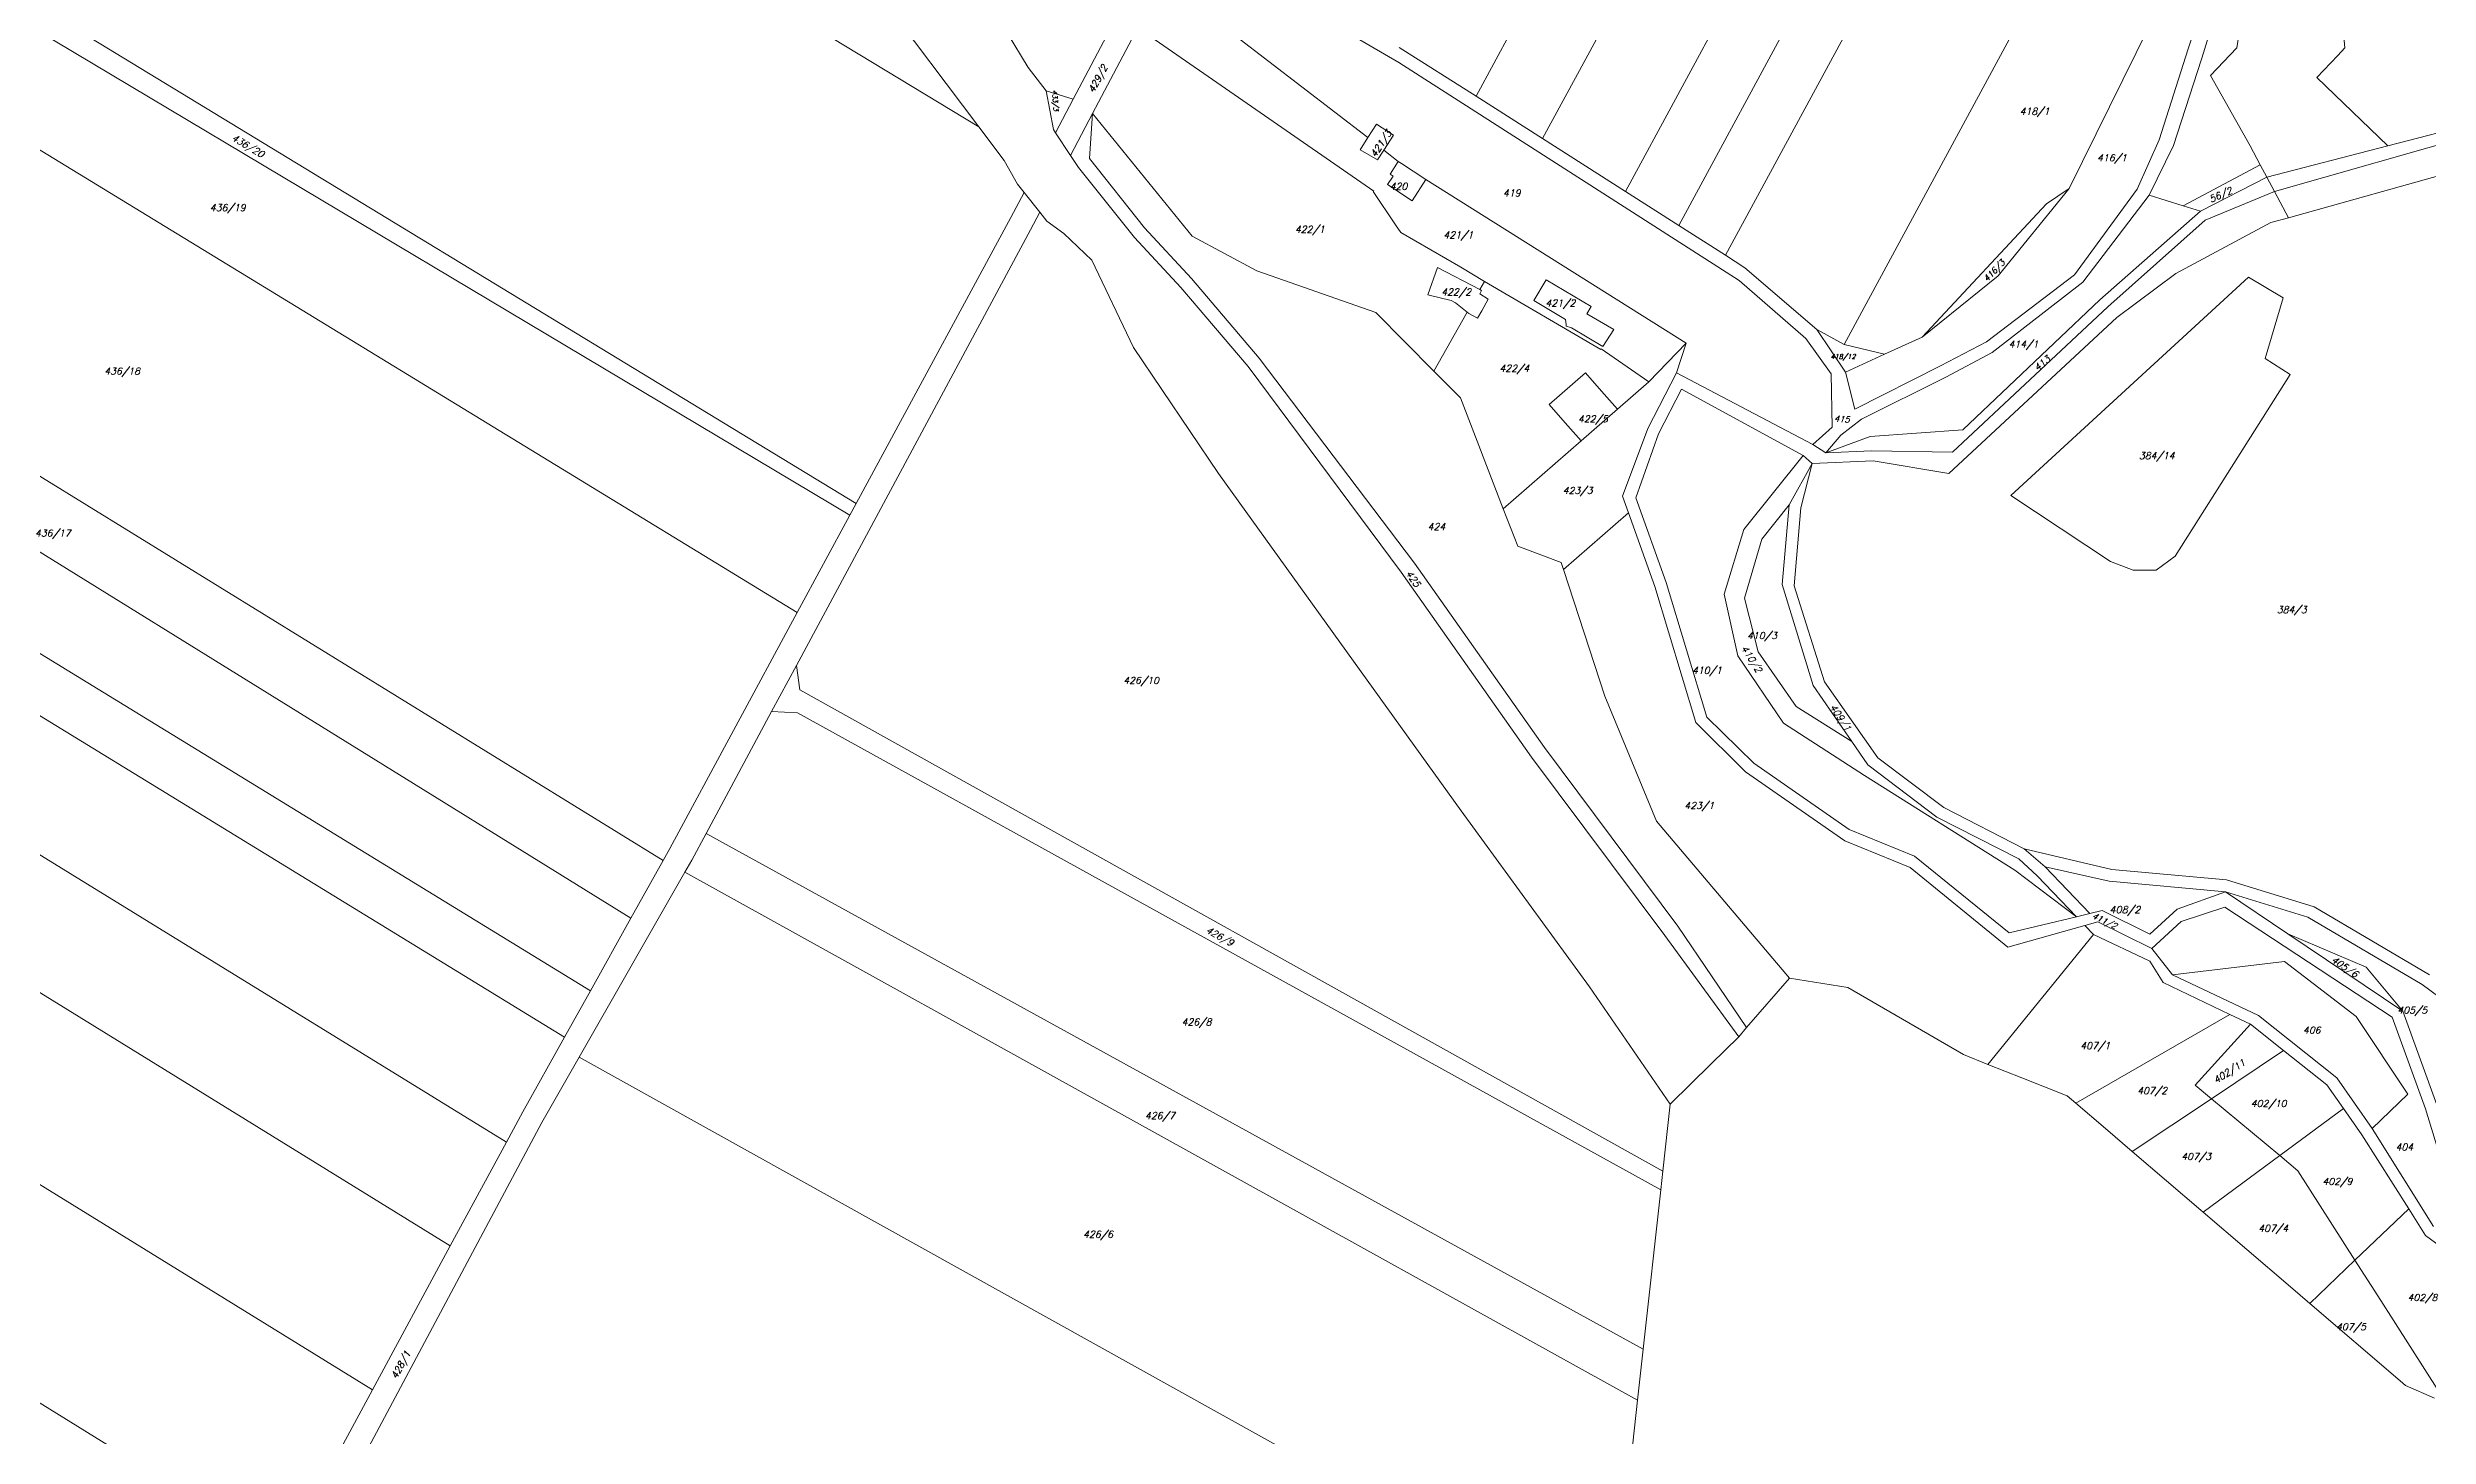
# Model space of a CAD drawing. Header units: millimetres. Extents: x -626414 to -622734, y -1174816 to -1171998.
# Drawn here: x -625482 to -624889, y -1174447 to -1174101 of the extents above; entities that cross this region are included whole.
import ezdxf
from ezdxf.enums import TextEntityAlignment as Align

# ---------------------------------------------------------------- set-up
doc = ezdxf.new("R2010")
doc.units = ezdxf.units.MM
doc.layers.add('Dobrinsko_hranice parcel', color=7, linetype='Continuous', lineweight=0)
doc.layers.add('Dobrinsko_parcelní čísla', color=7, linetype='Continuous', lineweight=0)
doc.styles.add('Style-ITALICS', font='ITALICS.shx')

msp = doc.modelspace()

# ---------------------------------------------------------------- linework, layer by layer
at = {"layer": 'Dobrinsko_hranice parcel', "color": 7, "linetype": 'Continuous', "lineweight": 13}
for p, q in [((-625030.75, -1173937.79), (-625125.8, -1174113.34)), ((-625109.24, -1174123.91), (-625018.39, -1173956.11)), ((-625001.65, -1173976.45), (-625088.61, -1174137.08)), ((-624989.46, -1173986.97), (-625075.32, -1174145.56)), ((-624978.67, -1173995.96), (-625063.69, -1174152.98)), ((-625583.06, -1174037.99), (-625281.73, -1174217.68)), ((-625249.6, -1174121.02), (-625351.99, -1174059)), ((-624975.98, -1174067.71), (-625034.18, -1174175.2)), ((-625256.7, -1174074.1), (-625237.38, -1174106.23)), ((-625145.07, -1174104.97), (-625197.83, -1174074.22)), ((-624978.09, -1174136.37), (-624947.38, -1174074.1)), ((-624948.47, -1174101.55), (-624941.61, -1174081.12)), ((-625280.18, -1174214.82), (-625488.82, -1174087.88)), ((-625249.6, -1174121.02), (-625276.17, -1174085.71)), ((-624944.65, -1174102.58), (-624938.95, -1174083.65)), ((-624936.32, -1174101.37), (-624934.8, -1174091.27)), ((-625216.33, -1174095.56), (-625226.14, -1174114.13)), ((-625221.31, -1174117.71), (-625210.06, -1174096.34)), ((-625151.29, -1174137.05), (-625210.06, -1174096.34)), ((-625152.78, -1174123.69), (-625185.61, -1174098.46)), ((-624909.5, -1174101.33), (-624910.06, -1174094.83)), ((-625232.9, -1174112), (-625237.38, -1174106.23)), ((-625060.29, -1174159.31), (-625145.07, -1174104.97)), ((-625144.99, -1174101.22), (-625125.8, -1174113.34)), ((-624955.71, -1174124.28), (-624948.47, -1174101.55)), ((-624952.14, -1174125.63), (-624945.18, -1174104.19)), ((-624945.18, -1174104.19), (-624944.65, -1174102.58)), ((-624942.89, -1174108.25), (-624936.32, -1174101.37)), ((-624916.41, -1174108.75), (-624911.23, -1174103.2)), ((-624911.23, -1174103.2), (-624909.5, -1174101.33)), ((-625294.85, -1174241.96), (-625507.22, -1174112.29)), ((-625231.06, -1174121.7), (-625232.9, -1174112)), ((-625226.14, -1174114.13), (-625232.9, -1174112)), ((-624933.03, -1174125.75), (-624942.89, -1174108.25)), ((-624898.77, -1174125.74), (-624916.41, -1174108.75)), ((-625230.55, -1174122.47), (-625226.14, -1174114.13)), ((-625226.79, -1174128.14), (-625221.31, -1174117.71)), ((-625222.1, -1174128.93), (-625221.31, -1174117.71)), ((-625196.47, -1174148.21), (-625221.31, -1174117.71)), ((-625109.24, -1174123.91), (-625125.8, -1174113.34)), ((-625243.34, -1174129.35), (-625249.6, -1174121.02)), ((-625230.55, -1174122.47), (-625231.06, -1174121.7)), ((-625226.79, -1174128.14), (-625230.55, -1174122.47)), ((-625152.78, -1174123.69), (-625150.62, -1174120.3)), ((-625088.61, -1174137.08), (-625109.24, -1174123.91)), ((-624961.21, -1174136.49), (-624955.71, -1174124.28)), ((-624926.99, -1174137.08), (-624868.12, -1174120.35)), ((-624875.67, -1174119.74), (-624898.77, -1174125.74)), ((-625239.97, -1174135.25), (-625243.34, -1174129.35)), ((-625224.83, -1174131.11), (-625226.79, -1174128.14)), ((-625208.35, -1174146.17), (-625222.1, -1174128.93)), ((-625145.2, -1174129.62), (-625148.77, -1174126.78)), ((-625145.2, -1174129.62), (-625144.4, -1174130.14)), ((-625138.33, -1174134.13), (-625144.4, -1174130.14)), ((-624958.18, -1174138.04), (-624952.14, -1174125.63)), ((-624930.52, -1174130.46), (-624933.03, -1174125.75)), ((-624898.77, -1174125.74), (-624928.87, -1174133.55)), ((-625238.31, -1174137.36), (-625239.97, -1174135.25)), ((-625210.91, -1174148.55), (-625224.83, -1174131.11)), ((-625147.85, -1174135.35), (-625146.47, -1174133.27)), ((-625141.69, -1174139.4), (-625147.85, -1174135.35)), ((-625138.33, -1174134.13), (-625141.69, -1174139.4)), ((-625073.51, -1174174.84), (-625138.33, -1174134.13)), ((-624949.72, -1174140.65), (-624930.52, -1174130.46)), ((-624928.87, -1174133.55), (-624945.37, -1174142)), ((-624928.87, -1174133.55), (-624930.52, -1174130.46)), ((-624926.99, -1174137.08), (-624928.87, -1174133.55)), ((-624881.43, -1174131.91), (-624923.5, -1174143.63)), ((-625241.67, -1174143.56), (-625238.31, -1174137.36)), ((-625238.31, -1174137.36), (-625234.45, -1174142.26)), ((-625075.32, -1174145.56), (-625088.61, -1174137.08)), ((-625014.72, -1174173.36), (-624983.78, -1174140.14)), ((-624978.09, -1174136.37), (-624995.78, -1174158.13)), ((-624983.78, -1174140.14), (-624978.09, -1174136.37)), ((-624976.76, -1174157.83), (-624961.21, -1174136.49)), ((-624974.68, -1174159.71), (-624958.18, -1174138.04)), ((-624945.37, -1174142), (-624970.44, -1174164.11)), ((-624949.72, -1174140.65), (-624958.18, -1174138.04)), ((-624945.37, -1174142), (-624949.72, -1174140.65)), ((-624944.23, -1174144.22), (-624926.99, -1174137.08)), ((-624923.5, -1174143.63), (-624926.99, -1174137.08)), ((-625295.06, -1174255.13), (-625236.79, -1174146.62)), ((-625280.18, -1174214.82), (-625241.67, -1174143.56)), ((-625236.79, -1174146.62), (-625234.45, -1174142.26)), ((-625234.45, -1174142.26), (-625232.7, -1174144.48)), ((-625232.7, -1174144.48), (-625228.46, -1174147.59)), ((-625228.46, -1174147.59), (-625221.48, -1174154.2)), ((-625196.64, -1174158.75), (-625208.35, -1174146.17)), ((-625063.69, -1174152.98), (-625075.32, -1174145.56)), ((-624968.51, -1174165.83), (-624944.23, -1174144.22)), ((-624951.52, -1174157.52), (-624927.9, -1174144.86)), ((-624923.5, -1174143.63), (-624927.9, -1174144.86)), ((-625199.31, -1174161.02), (-625210.91, -1174148.55)), ((-625180.37, -1174156.89), (-625196.47, -1174148.21)), ((-625058.84, -1174156.08), (-625063.69, -1174152.98)), ((-625221.48, -1174154.2), (-625211.15, -1174175.97)), ((-625179.79, -1174178.59), (-625196.64, -1174158.75)), ((-625150.8, -1174167.22), (-625180.37, -1174156.89)), ((-625135.45, -1174156.05), (-625124.85, -1174161.55)), ((-625124.85, -1174161.55), (-625123.68, -1174159.48)), ((-625111.44, -1174164.23), (-625108.34, -1174159.09)), ((-625043.68, -1174173.72), (-625060.29, -1174159.31)), ((-625040.96, -1174171.45), (-625058.84, -1174156.08)), ((-624995.78, -1174158.13), (-625014.72, -1174173.36)), ((-624998.68, -1174174.56), (-624976.76, -1174157.83)), ((-624997.27, -1174177.21), (-624974.68, -1174159.71)), ((-624966.25, -1174168.52), (-624951.52, -1174157.52)), ((-625182.6, -1174180.68), (-625199.31, -1174161.02)), ((-625111.44, -1174164.23), (-625103.53, -1174169.01)), ((-625007.15, -1174201.99), (-624968.51, -1174165.83)), ((-625004.58, -1174196.49), (-624970.44, -1174164.11)), ((-625136.31, -1174181.81), (-625150.8, -1174167.22)), ((-625136.31, -1174181.81), (-625128.01, -1174167.13)), ((-625127.6, -1174167.45), (-625128.01, -1174167.13)), ((-625103.53, -1174169.01), (-625103.38, -1174170.22)), ((-625033.78, -1174182.1), (-625040.96, -1174171.45)), ((-625034.18, -1174175.2), (-625040.96, -1174171.45)), ((-624966.25, -1174168.52), (-625008.09, -1174207.36)), ((-625211.15, -1174175.97), (-625189.95, -1174207.3)), ((-625082.76, -1174184.51), (-625094.64, -1174176.28)), ((-625082.76, -1174184.51), (-625073.51, -1174174.84)), ((-625073.51, -1174174.84), (-625075.89, -1174182.26)), ((-625037.36, -1174182.52), (-625043.68, -1174173.72)), ((-625024.07, -1174177.65), (-625034.18, -1174175.2)), ((-625033.78, -1174182.1), (-625024.07, -1174177.65)), ((-625024.07, -1174177.65), (-625014.72, -1174173.36)), ((-625010.11, -1174180.52), (-624998.68, -1174174.56)), ((-625008.83, -1174183.35), (-624997.27, -1174177.21)), ((-625328.27, -1174303.71), (-625527.81, -1174180.7)), ((-625144.45, -1174231.93), (-625182.6, -1174180.68)), ((-625141.18, -1174229.63), (-625179.79, -1174178.59)), ((-625129.65, -1174188.51), (-625136.31, -1174181.81)), ((-625083.07, -1174196.12), (-625075.89, -1174182.26)), ((-625075.89, -1174182.26), (-625041.93, -1174200.08)), ((-625037.12, -1174195.81), (-625037.36, -1174182.52)), ((-625031.52, -1174191.32), (-625033.78, -1174182.1)), ((-625031.52, -1174191.32), (-625010.11, -1174180.52)), ((-625029.86, -1174193.81), (-625008.83, -1174183.35)), ((-625119.04, -1174216.11), (-625129.65, -1174188.51)), ((-625094.59, -1174186.79), (-625090.6, -1174191.34)), ((-625090.6, -1174191.34), (-625082.76, -1174184.51)), ((-625080.4, -1174197.48), (-625074.69, -1174186.33)), ((-625074.69, -1174186.33), (-625044.38, -1174202.81)), ((-625336.28, -1174318.07), (-625535.12, -1174194.88)), ((-625099.65, -1174199.22), (-625103.6, -1174194.71)), ((-625099.65, -1174199.22), (-625090.6, -1174191.34)), ((-625034.94, -1174197.79), (-625029.86, -1174193.81)), ((-625119.04, -1174216.11), (-625099.65, -1174199.22)), ((-625089.38, -1174213.01), (-625083.07, -1174196.12)), ((-625086.05, -1174213.4), (-625080.4, -1174197.48)), ((-625041.93, -1174200.08), (-625037.12, -1174195.81)), ((-625041.93, -1174200.08), (-625038.69, -1174202.2)), ((-625038.69, -1174202.2), (-625034.94, -1174197.79)), ((-625038.69, -1174202.2), (-625027.68, -1174198.12)), ((-625027.68, -1174198.12), (-625004.58, -1174196.49)), ((-625129.48, -1174291.34), (-625189.95, -1174207.3)), ((-625059.1, -1174221.24), (-625044.38, -1174202.81)), ((-625042.15, -1174204.84), (-625047.8, -1174215.11)), ((-625042.15, -1174204.84), (-625044.91, -1174215.91)), ((-625044.38, -1174202.81), (-625042.15, -1174204.84)), ((-625026.93, -1174204.21), (-625042.15, -1174204.84)), ((-625038.69, -1174202.2), (-625027.32, -1174201.69)), ((-625027.32, -1174201.69), (-625007.15, -1174201.99)), ((-625026.93, -1174204.21), (-625008.09, -1174207.36)), ((-625087.88, -1174217.15), (-625089.38, -1174213.01)), ((-625294.85, -1174241.96), (-625281.73, -1174217.68)), ((-625281.73, -1174217.68), (-625280.18, -1174214.82)), ((-625115.44, -1174225.44), (-625119.04, -1174216.11)), ((-625104.07, -1174231.25), (-625087.88, -1174217.15)), ((-625081.26, -1174235.47), (-625087.88, -1174217.15)), ((-625078.44, -1174234.45), (-625086.05, -1174213.4)), ((-625047.8, -1174215.11), (-625054.65, -1174223.66)), ((-625049.58, -1174235.01), (-625047.8, -1174215.11)), ((-625044.91, -1174215.91), (-625046.6, -1174235.28)), ((-625064, -1174237.42), (-625059.1, -1174221.24)), ((-625054.65, -1174223.66), (-625058.94, -1174238.41)), ((-625352.82, -1174347.73), (-625548.61, -1174227.8)), ((-625108.78, -1174275.58), (-625141.18, -1174229.63)), ((-625104.64, -1174229.52), (-625115.44, -1174225.44)), ((-625104.07, -1174231.25), (-625104.64, -1174229.52)), ((-625111.99, -1174277.97), (-625144.45, -1174231.93)), ((-625093.77, -1174262.8), (-625104.07, -1174231.25)), ((-625071.04, -1174269.38), (-625081.26, -1174235.47)), ((-625068.31, -1174268.03), (-625078.44, -1174234.45)), ((-625041.86, -1174260.13), (-625049.58, -1174235.01)), ((-625046.6, -1174235.28), (-625039, -1174259.25)), ((-625326.58, -1174300.68), (-625294.85, -1174241.96)), ((-625060.63, -1174252.75), (-625064, -1174237.42)), ((-625058.94, -1174238.41), (-625055.57, -1174251.75)), ((-625049.28, -1174269.49), (-625060.63, -1174252.75)), ((-625055.57, -1174251.75), (-625046.06, -1174265.38)), ((-625367.25, -1174373.81), (-625556.59, -1174257.31)), ((-625301.23, -1174266.62), (-625295.06, -1174255.13)), ((-625294.19, -1174261.24), (-625295.06, -1174255.13)), ((-625032.22, -1174274.1), (-625041.86, -1174260.13)), ((-625039, -1174259.25), (-625025.77, -1174278.16)), ((-625317.53, -1174296.98), (-625301.23, -1174266.62)), ((-625294.8, -1174266.92), (-625301.23, -1174266.62)), ((-625079.31, -1174381.06), (-625294.19, -1174261.24)), ((-625080.88, -1174293.89), (-625093.77, -1174262.8)), ((-625046.06, -1174265.38), (-625032.22, -1174274.1)), ((-625079.82, -1174385.76), (-625294.8, -1174266.92)), ((-625058.74, -1174281.6), (-625071.04, -1174269.38)), ((-625056.64, -1174279.46), (-625068.31, -1174268.03)), ((-625029.05, -1174282.55), (-625049.28, -1174269.49)), ((-625078.8, -1174322.41), (-625111.99, -1174277.97)), ((-625075.59, -1174320.02), (-625108.78, -1174275.58)), ((-625028.24, -1174279.86), (-625032.22, -1174274.1)), ((-625025.77, -1174278.16), (-625009.28, -1174290.5)), ((-625034, -1174298.78), (-625058.74, -1174281.6)), ((-625032.86, -1174296), (-625056.64, -1174279.46)), ((-624991.64, -1174306.1), (-625029.05, -1174282.55)), ((-625011.1, -1174292.89), (-625028.24, -1174279.86)), ((-625381.25, -1174399.67), (-625555.97, -1174291.94)), ((-625097.55, -1174335.14), (-625129.48, -1174291.34)), ((-625047.77, -1174333.04), (-625080.88, -1174293.89)), ((-625016.59, -1174302.64), (-625032.86, -1174296)), ((-624990.65, -1174303.33), (-625011.1, -1174292.89)), ((-625009.28, -1174290.5), (-624989.33, -1174300.78)), ((-625328.27, -1174303.71), (-625326.58, -1174300.68)), ((-625321.11, -1174303.64), (-625317.53, -1174296.98)), ((-625317.53, -1174296.98), (-625084.2, -1174425.44)), ((-625017.72, -1174305.42), (-625034, -1174298.78)), ((-624989.33, -1174300.78), (-624967.5, -1174305.93)), ((-624984.11, -1174305.29), (-624989.33, -1174300.78)), ((-625349.19, -1174352.67), (-625322.83, -1174306.65)), ((-625336.28, -1174318.07), (-625328.27, -1174303.71)), ((-625322.83, -1174306.65), (-625321.11, -1174303.64)), ((-625085.59, -1174438.06), (-625322.83, -1174306.65)), ((-624993.36, -1174325.31), (-625017.72, -1174305.42)), ((-624993.02, -1174321.72), (-625016.59, -1174302.64)), ((-624976.31, -1174317.72), (-624991.64, -1174306.1)), ((-624986.07, -1174307.56), (-624990.65, -1174303.33)), ((-624976.31, -1174317.72), (-624986.07, -1174307.56)), ((-624972.94, -1174316.91), (-624984.11, -1174305.29)), ((-624968.15, -1174308.85), (-624984.11, -1174305.29)), ((-624967.5, -1174305.93), (-624938.91, -1174308.56)), ((-624939.19, -1174311.54), (-624968.15, -1174308.85)), ((-624939.19, -1174311.54), (-624951.23, -1174315.86)), ((-624923.68, -1174321.97), (-624939.19, -1174311.54)), ((-624918.65, -1174317.83), (-624939.19, -1174311.54)), ((-624938.91, -1174308.56), (-624917.13, -1174315.24)), ((-625346.38, -1174336.18), (-625336.28, -1174318.07)), ((-624974.23, -1174319.89), (-624993.36, -1174325.31)), ((-624976.31, -1174317.72), (-624993.02, -1174321.72)), ((-624972.94, -1174316.91), (-624976.31, -1174317.72)), ((-624974.23, -1174319.89), (-624970.96, -1174318.97)), ((-624972.08, -1174322.13), (-624974.23, -1174319.89)), ((-624969.9, -1174316.18), (-624972.94, -1174316.91)), ((-624970.96, -1174318.97), (-624957.55, -1174325.64)), ((-624958, -1174322.06), (-624969.9, -1174316.18)), ((-624951.23, -1174315.86), (-624958, -1174322.06)), ((-624957.55, -1174325.64), (-624950.24, -1174318.9)), ((-624950.24, -1174318.9), (-624939.34, -1174315.34)), ((-624939.34, -1174315.34), (-624897.67, -1174342.75)), ((-624890.16, -1174334.58), (-624918.65, -1174317.83)), ((-624888.37, -1174332.16), (-624917.13, -1174315.24)), ((-625060.4, -1174347.58), (-625078.8, -1174322.41)), ((-625058.44, -1174345.31), (-625075.59, -1174320.02)), ((-624998.37, -1174354.47), (-624972.08, -1174322.13)), ((-624957.99, -1174328.77), (-624972.08, -1174322.13)), ((-624957.55, -1174325.64), (-624952.35, -1174332.21)), ((-624904.16, -1174330.24), (-624923.68, -1174321.97)), ((-624895.02, -1174341.25), (-624923.68, -1174321.97)), ((-625400.66, -1174435.54), (-625576.21, -1174327.13)), ((-624954.7, -1174334.07), (-624957.99, -1174328.77)), ((-624924.52, -1174328.86), (-624952.35, -1174332.21)), ((-624906.64, -1174342.59), (-624924.52, -1174328.86)), ((-624895.02, -1174341.25), (-624904.16, -1174330.24)), ((-625352.82, -1174347.73), (-625346.38, -1174336.18)), ((-625077.47, -1174364.41), (-625097.55, -1174335.14)), ((-625047.77, -1174333.04), (-625058.44, -1174345.31)), ((-625033.23, -1174335.33), (-625047.77, -1174333.04)), ((-625004.46, -1174352.05), (-625033.23, -1174335.33)), ((-624938.1, -1174342.04), (-624954.7, -1174334.07)), ((-624952.35, -1174332.21), (-624930.95, -1174342.27)), ((-624881.89, -1174340.69), (-624890.16, -1174334.58)), ((-624938.1, -1174342.04), (-624976.45, -1174364.17)), ((-624932.97, -1174344.5), (-624938.1, -1174342.04)), ((-624930.95, -1174342.27), (-624911.49, -1174357.86)), ((-624893.77, -1174361.9), (-624906.64, -1174342.59)), ((-624897.67, -1174342.75), (-624889.34, -1174365.55)), ((-624886.52, -1174364.52), (-624895.02, -1174341.25)), ((-625363.18, -1174366.3), (-625352.82, -1174347.73)), ((-625060.4, -1174347.58), (-625067.28, -1174354.36)), ((-625058.44, -1174345.31), (-625060.4, -1174347.58)), ((-624946.73, -1174359.66), (-624932.97, -1174344.5)), ((-624932.97, -1174344.5), (-624924.7, -1174351.05)), ((-625358.5, -1174368.93), (-625349.19, -1174352.67)), ((-625349.19, -1174352.67), (-625112.12, -1174484.5)), ((-625067.28, -1174354.36), (-625077.47, -1174364.41)), ((-624998.37, -1174354.47), (-625004.46, -1174352.05)), ((-624989.9, -1174357.84), (-624998.37, -1174354.47)), ((-624924.7, -1174351.05), (-624942.69, -1174363.02)), ((-624924.7, -1174351.05), (-624913.94, -1174359.58)), ((-624978.6, -1174362.33), (-624989.9, -1174357.84)), ((-624942.69, -1174363.02), (-624946.73, -1174359.66)), ((-624913.94, -1174359.58), (-624909.8, -1174365.47)), ((-624911.49, -1174357.86), (-624902.65, -1174370.44)), ((-625422.74, -1174476.33), (-625607.79, -1174362.04)), ((-625367.25, -1174373.81), (-625363.18, -1174366.3)), ((-625077.47, -1174364.41), (-625079.31, -1174381.06)), ((-624976.45, -1174364.17), (-624978.6, -1174362.33)), ((-624969.08, -1174370.47), (-624976.45, -1174364.17)), ((-624942.69, -1174363.02), (-624962.43, -1174376.16)), ((-624925.66, -1174377.2), (-624942.69, -1174363.02)), ((-624909.8, -1174365.47), (-624925.66, -1174377.2)), ((-624909.8, -1174365.47), (-624905.19, -1174372.04)), ((-624902.65, -1174370.44), (-624893.77, -1174361.9)), ((-624889.34, -1174365.55), (-624882.15, -1174389.19)), ((-625404.31, -1174454.84), (-625358.5, -1174368.93)), ((-624962.43, -1174376.16), (-624969.08, -1174370.47)), ((-624905.19, -1174372.04), (-624893.55, -1174390.47)), ((-624902.65, -1174370.44), (-624887.35, -1174394.87)), ((-625381.25, -1174399.67), (-625367.25, -1174373.81)), ((-624962.43, -1174376.16), (-624945.36, -1174390.77)), ((-624925.66, -1174377.2), (-624944.74, -1174391.3)), ((-624921.15, -1174380.96), (-624925.66, -1174377.2)), ((-625079.31, -1174381.06), (-625079.82, -1174385.76)), ((-624906.93, -1174403.25), (-624921.15, -1174380.96)), ((-625079.82, -1174385.76), (-625084.2, -1174425.44)), ((-624945.36, -1174390.77), (-624944.74, -1174391.3)), ((-624893.55, -1174390.47), (-624906.93, -1174403.25)), ((-624893.55, -1174390.47), (-624889.37, -1174397.09)), ((-624923, -1174409.89), (-624944.74, -1174391.3)), ((-625400.66, -1174435.54), (-625381.25, -1174399.67)), ((-624889.37, -1174397.09), (-624866.17, -1174414.21)), ((-624906.93, -1174403.25), (-624918.19, -1174414.01)), ((-624900.52, -1174413.29), (-624906.93, -1174403.25)), ((-624918.19, -1174414.01), (-624923, -1174409.89)), ((-624918.19, -1174414.01), (-624895.68, -1174433.27)), ((-624885.88, -1174436.23), (-624900.52, -1174413.29)), ((-625084.2, -1174425.44), (-625085.59, -1174438.06)), ((-625422.74, -1174476.33), (-625400.66, -1174435.54)), ((-625085.59, -1174438.06), (-625088, -1174459.91)), ((-624895.68, -1174433.27), (-624894.31, -1174434.44)), ((-624887.09, -1174437.58), (-624894.31, -1174434.44))]:
    msp.add_line(p, q, dxfattribs=at)
at = {"layer": 'Dobrinsko_hranice parcel', "color": 7, "linetype": 'Continuous', "lineweight": 13, "flags": 128}
for points in [[(-625148.77, -1174126.78), (-625150.34, -1174129.23), (-625154.71, -1174126.71), (-625152.78, -1174123.69)], [(-625150.62, -1174120.3), (-625146.4, -1174123.08), (-625148.77, -1174126.78)], [(-625146.47, -1174133.27), (-625147.23, -1174132.78), (-625145.2, -1174129.62)], [(-625151.29, -1174137.05), (-625151.4, -1174137.11), (-625145.84, -1174145.42), (-625144.56, -1174147.29), (-625129.64, -1174155.99), (-625123.68, -1174159.48)], [(-625648.04, -1174155.22), (-625541.92, -1174216.41), (-625346.38, -1174336.18)], [(-625128.01, -1174167.13), (-625130.91, -1174164.84), (-625132.05, -1174164.22), (-625137.79, -1174162.86), (-625135.45, -1174156.05)], [(-625123.68, -1174159.48), (-625094.74, -1174176.45), (-625094.64, -1174176.28)], [(-625102.31, -1174170.96), (-625102.02, -1174171.05), (-625094.2, -1174175.68), (-625091.5, -1174171.47), (-625098.21, -1174167.6), (-625097.13, -1174165.73), (-625108.34, -1174159.09)], [(-624992.66, -1174212.83), (-624933.46, -1174158.4), (-624924.79, -1174163.6), (-624929.33, -1174178.68), (-624923.05, -1174182.68), (-624951.75, -1174227.92), (-624956.42, -1174231.39), (-624962.14, -1174231.38), (-624967.81, -1174229.21), (-624992.66, -1174212.83)], [(-625124.85, -1174161.55), (-625124.47, -1174161.75), (-625124.88, -1174162.55)], [(-625124.88, -1174162.55), (-625122.82, -1174163.96), (-625124.41, -1174166.83)], [(-625124.41, -1174166.83), (-625125.42, -1174168.63), (-625127.6, -1174167.45)], [(-625103.38, -1174170.22), (-625103.33, -1174170.65), (-625102.31, -1174170.96)], [(-625103.6, -1174194.71), (-625107.62, -1174190.17), (-625098.56, -1174182.24), (-625094.59, -1174186.79)]]:
    msp.add_lwpolyline(points, dxfattribs=at)

# ---------------------------------------------------------------- texts
at = {"layer": 'Dobrinsko_parcelní čísla', "color": 7, "linetype": 'Continuous', "lineweight": 0, "style": 'Style-ITALICS'}
for s, height, rotation, p in [('429/2', 1.7, 61, (-625219.258, -1174109.436)), ('433/3', 1.2, 274, (-625231.189, -1174114.46)), ('436/20', 1.7, 329, (-625432.078, -1174126.454)), ('421/3', 1.7, 56, (-625148.788, -1174125.677)), ('56/2', 1.7, 24, (-624940.047, -1174138.718)), ('416/3', 1.5, 46, (-624996.25, -1174157.36)), ('413', 1.7, 40, (-624984.296, -1174180.555)), ('415', 1.5, 356, (-625034.746, -1174194.534)), ('425', 1.7, 304, (-625142.182, -1174233.967)), ('410/2', 1.7, 302, (-625057.89, -1174253.935)), ('409/1', 1.7, 304, (-625035.752, -1174268.547)), ('411/2', 1.5, 334, (-624969.584, -1174319.377)), ('426/9', 1.7, 331, (-625190.036, -1174323.331)), ('405/6', 1.7, 326, (-624909.937, -1174330.872)), ('402/11', 1.7, 33, (-624937.768, -1174356.926)), ('428/1', 1.7, 61, (-625392.848, -1174429.736))]:
    msp.add_text(s, height=height, rotation=rotation, dxfattribs=at).set_placement(p, align=Align.CENTER)
for s, height, p in [('418/1', 1.7, (-624986.71, -1174117.985)), ('416/1', 1.7, (-624967.44, -1174129.565)), ('420', 1.7, (-625145.13, -1174136.665)), ('436/19', 1.7, (-625436.7, -1174141.975)), ('419', 1.7, (-625116.92, -1174138.345)), ('422/1', 1.7, (-625167.214, -1174147.385)), ('421/1', 1.7, (-625130.215, -1174148.775)), ('422/2', 1.7, (-625130.762, -1174162.985)), ('421/2', 1.7, (-625104.804, -1174165.745)), ('418/12', 1.2, (-625034.44, -1174178.81)), ('414/1', 1.7, (-624989.49, -1174175.975)), ('436/18', 1.7, (-625462.99, -1174182.695)), ('422/4', 1.7, (-625116.266, -1174182.005)), ('422/5', 1.7, (-625096.719, -1174194.585)), ('384/14', 1.7, (-624956.298, -1174203.745)), ('423/3', 1.7, (-625100.515, -1174212.422)), ('436/17', 1.7, (-625480.25, -1174223.025)), ('424', 1.7, (-625135.67, -1174221.415)), ('384/3', 1.7, (-624922.69, -1174242.075)), ('410/3', 1.7, (-625054.6, -1174248.545)), ('426/10', 1.7, (-625209.22, -1174259.715)), ('410/1', 1.7, (-625068.31, -1174257.195)), ('423/1', 1.7, (-625070.23, -1174290.875)), ('408/2', 1.76, (-624964.23, -1174316.86)), ('426/8', 1.7, (-625195.42, -1174344.775)), ('405/5', 1.7, (-624892.64, -1174341.835)), ('407/1', 1.7, (-624971.62, -1174350.665)), ('406', 1.7, (-624917.69, -1174346.815)), ('407/2', 1.7, (-624957.44, -1174361.865)), ('426/7', 1.7, (-625204.54, -1174368.115)), ('402/10', 1.7, (-624928.43, -1174365.065)), ('407/3', 1.7, (-624946.47, -1174378.255)), ('404', 1.7, (-624894.64, -1174375.895)), ('402/9', 1.7, (-624911.31, -1174384.495)), ('426/6', 1.7, (-625219.95, -1174397.665)), ('407/4', 1.7, (-624927.3, -1174396.145)), ('402/8', 1.7, (-624890.13, -1174413.385)), ('407/5', 1.7, (-624907.92, -1174420.675))]:
    msp.add_text(s, height=height, dxfattribs=at).set_placement(p, align=Align.CENTER)

doc.saveas('drawing.dxf')
